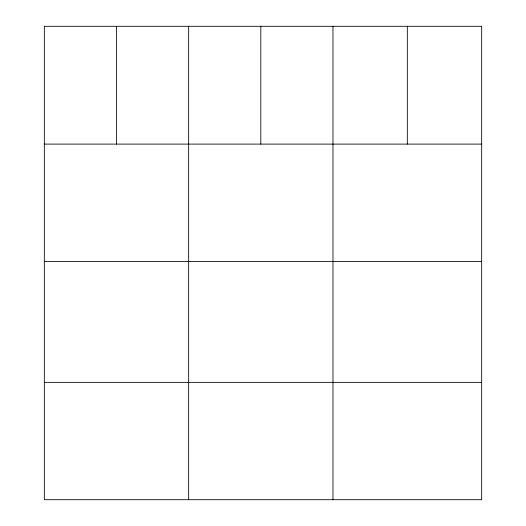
<?xml version="1.0" encoding="UTF-8"?>
<svg xmlns="http://www.w3.org/2000/svg" width="526" height="526" viewBox="0 0 526 526"><rect width="100%" height="100%" fill="white"/><g stroke="black" fill="none" stroke-linecap="round" stroke-linejoin="round"><path stroke-width="0.79" d="M481.671 261.448L481.671 26.3L44.329 26.3L44.329 499.7L481.671 499.7L481.671 261.448L44.329 261.448M44.329 144.104L481.671 144.104M44.329 382.356L481.671 382.356M407.321 26.3L407.321 144.104M332.971 26.3L332.971 499.7M260.811 26.3L260.811 144.104M188.65 26.3L188.65 499.7M116.489 26.3L116.489 144.104"/></g></svg>
